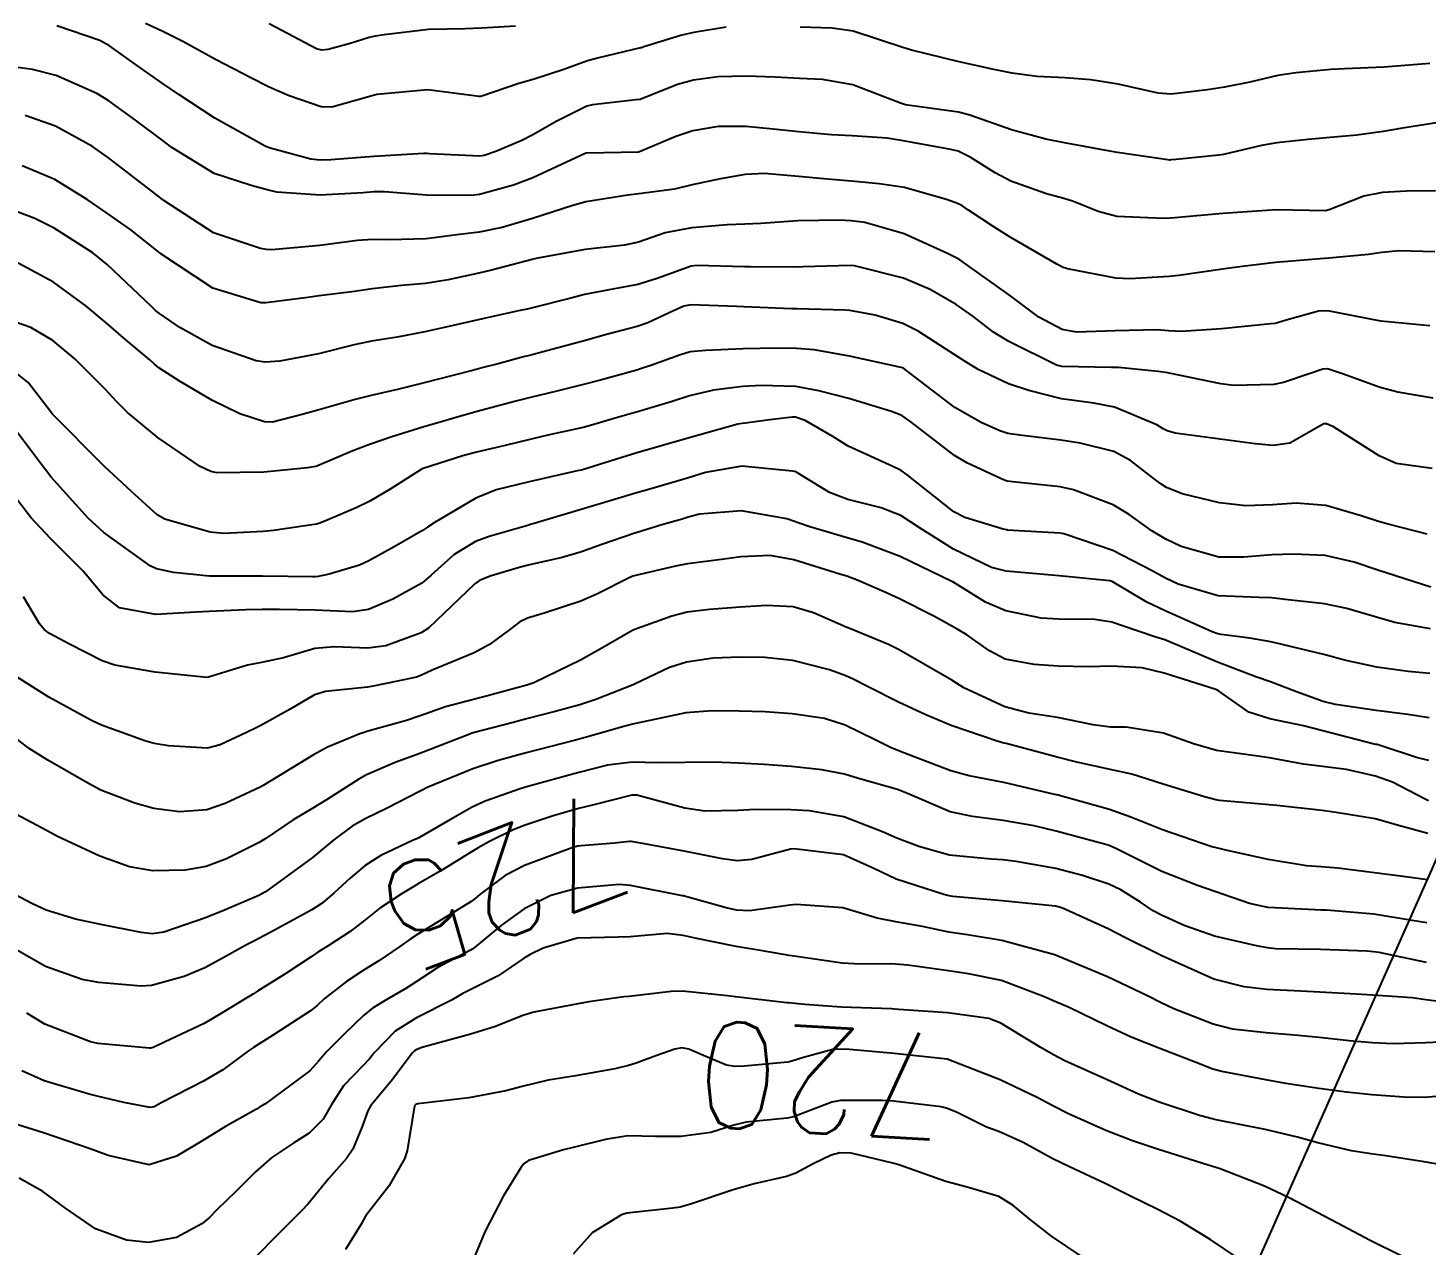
# Model space of a CAD drawing. Header units: metres. Extents: x 298520 to 308411, y 7433745 to 7450750.
# Drawn here: x 299814.4 to 299867, y 7449660.5 to 7449706.3 of the extents above; entities that cross this region are included whole.
import ezdxf
from ezdxf.enums import TextEntityAlignment as Align

# ---------------------------------------------------------------- set-up
doc = ezdxf.new("R2010")
doc.units = ezdxf.units.M
doc.header["$LTSCALE"] = 10
doc.linetypes.add('CONTINUO', pattern=[0])
for name, color, linetype in [('Cotas', 45, 'Continuous'), ('Curvas de Nivel 1m', 11, 'Continuous'), ('Curvas de Nivel 5m', 15, 'Continuous'), ('TEXTO', 45, 'Continuous')]:
    doc.layers.add(name, color=color, linetype=linetype)
doc.styles.add('Style-STANDARD', font='STANDARD.shx')

msp = doc.modelspace()

# ---------------------------------------------------------------- linework, layer by layer
at = {"layer": 'Curvas de Nivel 1m', "flags": 128}
for points, elevation in [([(299867.415, 7449702.755), (299866.134, 7449702.547), (299865.41, 7449702.423), (299864.414, 7449702.284), (299863.406, 7449702.195), (299862.585, 7449702.128), (299861.403, 7449702.002), (299860.831, 7449701.899), (299859.396, 7449701.552), (299859.22, 7449701.527), (299857.609, 7449701.368), (299857.412, 7449701.351), (299857.393, 7449701.349), (299857.372, 7449701.35), (299857.206, 7449701.372), (299855.397, 7449701.635), (299855.11, 7449701.682), (299853.402, 7449701.996), (299852.7, 7449702.131), (299851.409, 7449702.483), (299849.838, 7449703.042), (299849.418, 7449703.154), (299847.501, 7449703.41), (299847.422, 7449703.425), (299847.231, 7449703.492), (299845.43, 7449704.181), (299844.287, 7449704.383), (299843.432, 7449704.422), (299842.515, 7449704.466), (299841.432, 7449704.512), (299840.345, 7449704.489), (299839.431, 7449704.363), (299838.833, 7449704.192), (299837.423, 7449703.634), (299837.407, 7449703.627), (299837.259, 7449703.612), (299835.624, 7449703.424), (299835.419, 7449703.373), (299834.256, 7449702.801), (299833.403, 7449702.309), (299832.973, 7449702.09), (299831.986, 7449701.674), (299831.55, 7449701.52), (299831.391, 7449701.5), (299829.504, 7449701.587), (299829.392, 7449701.59), (299829.282, 7449701.592), (299827.39, 7449701.477), (299825.777, 7449701.359), (299825.389, 7449701.342), (299825.019, 7449701.385), (299823.543, 7449701.778), (299823.394, 7449701.828), (299823.299, 7449701.876), (299821.41, 7449702.929), (299820.056, 7449703.814), (299819.427, 7449704.242), (299818.493, 7449704.894), (299817.441, 7449705.657), (299817.074, 7449705.854), (299815.451, 7449706.41)], 741), ([(299840.669, 7449706.354), (299839.452, 7449706.16), (299838.993, 7449706.051), (299837.565, 7449705.609), (299837.471, 7449705.581), (299837.443, 7449705.572), (299835.865, 7449705.199), (299835.437, 7449705.081), (299834.545, 7449704.754), (299833.43, 7449704.396), (299832.859, 7449704.235), (299831.424, 7449703.741), (299831.364, 7449703.74), (299829.426, 7449704), (299827.509, 7449703.814), (299827.424, 7449703.793), (299827.371, 7449703.783), (299827.198, 7449703.732), (299825.819, 7449703.344), (299825.417, 7449703.352), (299824.203, 7449703.768), (299823.65, 7449704.002), (299823.426, 7449704.11), (299822.786, 7449704.43), (299821.436, 7449705.136), (299820.202, 7449705.812), (299819.448, 7449706.186), (299818.793, 7449706.489)], 742), ([(299832.726, 7449706.395), (299831.452, 7449706.316), (299830.84, 7449706.298), (299829.451, 7449706.263), (299827.786, 7449706.063), (299827.447, 7449706.016), (299827.217, 7449705.962), (299826.505, 7449705.739), (299825.679, 7449705.51), (299825.44, 7449705.483), (299825.23, 7449705.542), (299824.812, 7449705.759), (299823.453, 7449706.476)], 743), ([(299867.171, 7449704.985), (299865.439, 7449704.845), (299863.946, 7449704.787), (299863.437, 7449704.757), (299862.113, 7449704.636), (299861.435, 7449704.53), (299860.38, 7449704.283), (299859.43, 7449704.091), (299858.786, 7449704), (299857.428, 7449703.836), (299856.931, 7449703.872), (299855.431, 7449704.203), (299854.392, 7449704.365), (299853.433, 7449704.44), (299852.364, 7449704.5), (299851.435, 7449704.622), (299850.751, 7449704.766), (299849.439, 7449705.054), (299847.643, 7449705.488), (299847.444, 7449705.548), (299847.36, 7449705.575), (299845.453, 7449706.204), (299844.66, 7449706.316), (299843.455, 7449706.355)], 742), ([(299867.359, 7449697.894), (299866.014, 7449697.925), (299865.359, 7449697.867), (299864.857, 7449697.786), (299863.356, 7449697.649), (299863.03, 7449697.63), (299861.355, 7449697.488), (299860.096, 7449697.339), (299859.45, 7449697.25), (299859.351, 7449697.237), (299857.714, 7449697), (299857.347, 7449696.964), (299855.864, 7449696.873), (299855.345, 7449696.902), (299853.523, 7449697.246), (299853.351, 7449697.297), (299853.114, 7449697.422), (299851.363, 7449698.438), (299850.744, 7449698.827), (299849.788, 7449699.464), (299849.537, 7449699.63), (299849.375, 7449699.714), (299849.002, 7449699.848), (299847.381, 7449700.311), (299846.429, 7449700.453), (299845.383, 7449700.55), (299844.485, 7449700.625), (299843.385, 7449700.732), (299842.102, 7449700.836), (299841.385, 7449700.799), (299840.452, 7449700.642), (299839.381, 7449700.412), (299838.719, 7449700.257), (299837.378, 7449700.07), (299836.965, 7449700.026), (299835.374, 7449699.771), (299834.887, 7449699.637), (299833.368, 7449699.14), (299832.232, 7449698.804), (299831.362, 7449698.633), (299830.524, 7449698.525), (299829.36, 7449698.381), (299827.981, 7449698.343), (299827.359, 7449698.357), (299826.779, 7449698.316), (299825.357, 7449698.131), (299823.548, 7449697.97), (299823.355, 7449697.977), (299823.123, 7449698.015), (299821.361, 7449698.612), (299819.49, 7449699.819), (299819.374, 7449699.909), (299819.03, 7449700.173), (299817.397, 7449701.433), (299816.799, 7449701.856), (299815.41, 7449702.628), (299814.27, 7449703.025)], 739), ([(299867.17, 7449695.101), (299865.323, 7449695.28), (299863.328, 7449695.664), (299862.978, 7449695.653), (299861.754, 7449695.316), (299861.426, 7449695.214), (299861.322, 7449695.19), (299861.171, 7449695.172), (299859.319, 7449694.995), (299857.794, 7449694.889), (299857.318, 7449694.918), (299856.89, 7449694.948), (299855.318, 7449694.91), (299853.864, 7449694.868), (299853.318, 7449694.961), (299852.441, 7449695.429), (299851.335, 7449696.257), (299849.641, 7449697.466), (299849.469, 7449697.583), (299849.355, 7449697.648), (299848.998, 7449697.832), (299847.364, 7449698.571), (299845.881, 7449698.991), (299845.368, 7449699.06), (299844.933, 7449699.081), (299843.368, 7449699.057), (299841.964, 7449698.957), (299841.367, 7449698.935), (299840.708, 7449698.912), (299839.365, 7449698.795), (299838.361, 7449698.602), (299837.359, 7449698.26), (299836.836, 7449698.137), (299835.356, 7449697.98), (299833.568, 7449697.657), (299833.397, 7449697.614), (299833.352, 7449697.607), (299831.822, 7449697.199), (299831.344, 7449697.084), (299830.198, 7449696.834), (299829.338, 7449696.698), (299828.433, 7449696.617), (299827.334, 7449696.494), (299826.67, 7449696.399), (299825.33, 7449696.227), (299824.912, 7449696.173), (299823.326, 7449695.966), (299823.142, 7449695.966), (299821.334, 7449696.517), (299819.378, 7449697.82), (299819.353, 7449697.843), (299818.248, 7449698.723), (299817.368, 7449699.337), (299816.601, 7449699.858), (299815.384, 7449700.613), (299814.148, 7449701.126)], 738), ([(299867.29, 7449692.382), (299865.96, 7449692.603), (299865.295, 7449692.773), (299863.881, 7449693.294), (299863.305, 7449693.477), (299863.137, 7449693.47), (299862.657, 7449693.306), (299861.648, 7449692.966), (299861.296, 7449692.889), (299859.785, 7449692.854), (299859.296, 7449692.911), (299857.353, 7449693.319), (299857.302, 7449693.327), (299856.933, 7449693.376), (299855.441, 7449693.535), (299855.304, 7449693.536), (299855.17, 7449693.535), (299853.304, 7449693.571), (299853.108, 7449693.619), (299851.314, 7449694.513), (299850.733, 7449694.864), (299849.951, 7449695.461), (299849.329, 7449695.904), (299848.343, 7449696.475), (299847.344, 7449696.899), (299845.497, 7449697.362), (299845.351, 7449697.374), (299843.566, 7449697.32), (299843.35, 7449697.315), (299841.581, 7449697.326), (299841.349, 7449697.329), (299839.558, 7449697.379), (299839.349, 7449697.344), (299838.065, 7449696.88), (299837.339, 7449696.658), (299836.455, 7449696.5), (299835.333, 7449696.28), (299834.819, 7449696.15), (299833.325, 7449695.771), (299833.237, 7449695.748), (299832.842, 7449695.665), (299831.604, 7449695.393), (299831.319, 7449695.33), (299829.988, 7449695.021), (299829.315, 7449694.87), (299828.27, 7449694.673), (299827.311, 7449694.521), (299826.658, 7449694.388), (299825.306, 7449694.047), (299823.861, 7449693.772), (299823.302, 7449693.731), (299822.963, 7449693.783), (299821.309, 7449694.36), (299820.086, 7449695.042), (299819.32, 7449695.57), (299819.177, 7449695.678), (299819.019, 7449695.825), (299817.346, 7449697.417), (299816.817, 7449697.855), (299815.362, 7449698.787), (299814.626, 7449699.142), (299813.37, 7449699.622)], 737), ([(299867.258, 7449689.722), (299865.901, 7449689.912), (299865.262, 7449690.21), (299863.538, 7449691.297), (299863.275, 7449691.413), (299863.17, 7449691.405), (299862.969, 7449691.303), (299861.898, 7449690.683), (299861.266, 7449690.589), (299860.593, 7449690.657), (299859.268, 7449690.835), (299857.573, 7449691.064), (299857.271, 7449691.143), (299857.125, 7449691.226), (299856.878, 7449691.376), (299855.283, 7449692.042), (299854.51, 7449692.183), (299853.287, 7449692.353), (299852.063, 7449692.66), (299851.295, 7449692.914), (299850.158, 7449693.457), (299849.622, 7449693.781), (299849.308, 7449693.986), (299847.899, 7449694.902), (299847.32, 7449695.192), (299846.276, 7449695.5), (299845.325, 7449695.679), (299845.142, 7449695.696), (299843.326, 7449695.744), (299843.121, 7449695.747), (299841.327, 7449695.814), (299841.06, 7449695.831), (299839.328, 7449695.898), (299839.072, 7449695.847), (299838.514, 7449695.598), (299837.709, 7449695.216), (299837.318, 7449695.075), (299836.162, 7449694.774), (299835.312, 7449694.543), (299833.775, 7449694.12), (299833.306, 7449694), (299833.036, 7449693.933), (299832.075, 7449693.672), (299831.466, 7449693.514), (299831.301, 7449693.473), (299831.006, 7449693.39), (299829.295, 7449692.957), (299828.281, 7449692.704), (299827.29, 7449692.479), (299826.697, 7449692.328), (299825.285, 7449691.921), (299824.702, 7449691.759), (299823.577, 7449691.477), (299823.278, 7449691.482), (299822.344, 7449691.789), (299821.288, 7449692.299), (299820.099, 7449693.008), (299819.3, 7449693.516), (299819.134, 7449693.655), (299818.954, 7449693.825), (299818.051, 7449694.58), (299817.317, 7449695.209), (299816.549, 7449695.858), (299815.336, 7449696.746), (299813.534, 7449697.714)], 736), ([(299867.203, 7449685.25), (299865.212, 7449685.894), (299864.312, 7449686.193), (299863.22, 7449686.444), (299862.036, 7449686.496), (299861.22, 7449686.479), (299860.162, 7449686.392), (299859.219, 7449686.389), (299857.804, 7449686.784), (299857.228, 7449687.06), (299856.696, 7449687.378), (299855.844, 7449687.996), (299855.242, 7449688.355), (299853.744, 7449688.919), (299853.249, 7449689.032), (299851.464, 7449689.224), (299851.251, 7449689.246), (299851.103, 7449689.294), (299850.78, 7449689.447), (299849.732, 7449689.937), (299849.26, 7449690.211), (299847.616, 7449691.487), (299847.276, 7449691.718), (299846.897, 7449691.875), (299845.286, 7449692.365), (299844.159, 7449692.658), (299843.292, 7449692.811), (299841.986, 7449692.859), (299841.292, 7449692.814), (299840.189, 7449692.677), (299839.286, 7449692.459), (299838.626, 7449692.253), (299837.285, 7449691.85), (299837.1, 7449691.797), (299836.485, 7449691.618), (299835.557, 7449691.349), (299835.278, 7449691.276), (299833.946, 7449690.977), (299833.27, 7449690.825), (299832.337, 7449690.599), (299831.263, 7449690.348), (299830.743, 7449690.205), (299829.253, 7449689.724), (299829.221, 7449689.71), (299828.013, 7449688.954), (299827.241, 7449688.501), (299826.728, 7449688.245), (299825.544, 7449687.747), (299825.322, 7449687.659), (299825.231, 7449687.636), (299823.613, 7449687.388), (299823.227, 7449687.353), (299821.743, 7449687.277), (299821.226, 7449687.33), (299819.522, 7449687.817), (299819.234, 7449687.978), (299818.27, 7449688.861), (299817.252, 7449689.799), (299817.198, 7449689.851), (299815.282, 7449691.787), (299815.215, 7449691.871), (299814.374, 7449692.964), (299813.302, 7449693.815)], 734), ([(299867.187, 7449683.689), (299865.844, 7449683.925), (299865.191, 7449684.11), (299864.035, 7449684.451), (299863.196, 7449684.631), (299861.722, 7449684.79), (299861.198, 7449684.857), (299860.743, 7449684.871), (299859.199, 7449684.928), (299857.681, 7449685.365), (299857.206, 7449685.596), (299856.712, 7449685.876), (299855.221, 7449686.635), (299853.387, 7449687.262), (299853.231, 7449687.29), (299851.265, 7449687.407), (299851.232, 7449687.412), (299851.102, 7449687.442), (299849.654, 7449687.881), (299849.239, 7449688.098), (299847.477, 7449689.488), (299847.254, 7449689.647), (299846.945, 7449689.804), (299845.264, 7449690.571), (299844.683, 7449690.934), (299843.639, 7449691.535), (299843.275, 7449691.657), (299843.15, 7449691.666), (299842.212, 7449691.551), (299841.392, 7449691.439), (299841.272, 7449691.426), (299841.107, 7449691.398), (299839.266, 7449690.878), (299838.271, 7449690.597), (299837.263, 7449690.305), (299836.732, 7449690.145), (299835.254, 7449689.68), (299835.214, 7449689.67), (299835.047, 7449689.633), (299833.249, 7449689.23), (299831.999, 7449688.919), (299831.242, 7449688.608), (299829.703, 7449687.703), (299829.422, 7449687.515), (299829.228, 7449687.386), (299828.159, 7449686.78), (299827.211, 7449686.247), (299826.853, 7449686.088), (299825.71, 7449685.745), (299825.299, 7449685.652), (299825.202, 7449685.649), (299825.102, 7449685.651), (299823.202, 7449685.67), (299821.332, 7449685.668), (299821.202, 7449685.672), (299819.852, 7449685.814), (299819.205, 7449685.941), (299818.975, 7449686.055), (299817.225, 7449687.322), (299816.635, 7449687.856), (299815.248, 7449689.401), (299815.039, 7449689.661), (299814.881, 7449689.876), (299813.614, 7449691.559)], 733), ([(299867.164, 7449682.002), (299866.353, 7449682.074), (299865.167, 7449682.237), (299863.951, 7449682.512), (299863.174, 7449682.722), (299861.34, 7449683.159), (299861.181, 7449683.192), (299860.389, 7449683.332), (299859.311, 7449683.475), (299859.184, 7449683.496), (299858.969, 7449683.568), (299857.193, 7449684.361), (299856.503, 7449684.687), (299855.329, 7449685.398), (299855.204, 7449685.47), (299855.108, 7449685.498), (299853.207, 7449685.688), (299852.922, 7449685.708), (299851.209, 7449685.855), (299850.659, 7449686.001), (299849.221, 7449686.688), (299847.976, 7449687.483), (299847.238, 7449687.956), (299846.499, 7449688.239), (299845.243, 7449688.563), (299844.554, 7449688.828), (299843.383, 7449689.538), (299843.306, 7449689.592), (299843.254, 7449689.615), (299843.163, 7449689.632), (299841.255, 7449689.81), (299839.884, 7449689.581), (299839.251, 7449689.38), (299837.874, 7449688.977), (299837.245, 7449688.799), (299836.335, 7449688.526), (299835.239, 7449688.198), (299833.432, 7449687.657), (299833.28, 7449687.612), (299833.232, 7449687.597), (299831.741, 7449687.159), (299831.222, 7449686.974), (299830.416, 7449686.491), (299829.557, 7449685.705), (299829.2, 7449685.403), (299828.115, 7449684.799), (299827.19, 7449684.416), (299826.595, 7449684.33), (299825.189, 7449684.386), (299823.837, 7449684.418), (299823.189, 7449684.418), (299822.573, 7449684.402), (299821.188, 7449684.34), (299820.684, 7449684.309), (299819.187, 7449684.221), (299817.821, 7449684.472), (299817.194, 7449684.969), (299816.448, 7449685.858), (299815.221, 7449687.093), (299814.472, 7449687.881), (299813.932, 7449688.582)], 732), ([(299867.144, 7449680.339), (299866.342, 7449680.459), (299865.146, 7449680.61), (299863.613, 7449680.83), (299863.149, 7449680.948), (299862.14, 7449681.31), (299861.158, 7449681.684), (299860.617, 7449681.872), (299859.169, 7449682.429), (299857.337, 7449683.212), (299857.181, 7449683.267), (299856.845, 7449683.375), (299855.592, 7449683.799), (299855.188, 7449683.939), (299854.554, 7449684.042), (299853.189, 7449684.048), (299852.525, 7449684.091), (299851.192, 7449684.361), (299850.434, 7449684.69), (299849.203, 7449685.452), (299849.169, 7449685.47), (299847.217, 7449686.415), (299845.782, 7449686.947), (299845.227, 7449687.116), (299843.817, 7449687.531), (299843.373, 7449687.677), (299843.235, 7449687.726), (299842.95, 7449687.828), (299841.239, 7449688.128), (299839.662, 7449688.009), (299839.236, 7449687.89), (299839.005, 7449687.823), (299838.241, 7449687.6), (299837.472, 7449687.365), (299837.228, 7449687.292), (299835.976, 7449686.868), (299835.217, 7449686.591), (299834.485, 7449686.37), (299833.209, 7449686.083), (299832.872, 7449685.999), (299831.778, 7449685.674), (299831.371, 7449685.508), (299831.2, 7449685.379), (299829.453, 7449683.706), (299829.181, 7449683.537), (299827.85, 7449683.049), (299827.175, 7449682.954), (299825.908, 7449683.011), (299825.175, 7449682.941), (299823.999, 7449682.595), (299823.169, 7449682.42), (299822.639, 7449682.315), (299821.164, 7449681.864), (299821.108, 7449681.856), (299819.165, 7449682.057), (299817.642, 7449682.317), (299817.169, 7449682.478), (299815.932, 7449683.106), (299815.179, 7449683.514), (299814.974, 7449683.667), (299814.805, 7449683.876), (299814.206, 7449684.898)], 731), ([(299867.112, 7449677.205), (299867.008, 7449677.252), (299865.755, 7449677.906), (299865.121, 7449678.138), (299864.028, 7449678.387), (299863.125, 7449678.505), (299862.403, 7449678.589), (299861.128, 7449678.823), (299860.688, 7449678.886), (299859.13, 7449679.108), (299858.261, 7449679.359), (299857.137, 7449679.759), (299855.734, 7449679.986), (299855.139, 7449679.985), (299854.486, 7449680.064), (299853.147, 7449680.344), (299852.069, 7449680.511), (299851.153, 7449680.753), (299849.612, 7449681.463), (299849.333, 7449681.636), (299849.166, 7449681.755), (299848.516, 7449682.13), (299847.177, 7449682.895), (299846.778, 7449683.095), (299845.77, 7449683.511), (299845.351, 7449683.684), (299845.185, 7449683.752), (299843.956, 7449684.294), (299843.193, 7449684.521), (299842.181, 7449684.562), (299841.192, 7449684.508), (299840.032, 7449684.418), (299839.19, 7449684.31), (299838.616, 7449684.169), (299837.183, 7449683.651), (299837.157, 7449683.637), (299837.106, 7449683.611), (299835.889, 7449682.909), (299835.172, 7449682.509), (299833.427, 7449681.656), (299833.232, 7449681.589), (299833.162, 7449681.57), (299831.673, 7449681.157), (299831.153, 7449681.028), (299830.099, 7449680.745), (299829.143, 7449680.408), (299828.622, 7449680.234), (299827.134, 7449679.823), (299827.065, 7449679.799), (299826.87, 7449679.733), (299825.649, 7449679.224), (299825.125, 7449678.935), (299823.222, 7449677.778), (299823.15, 7449677.742), (299823.112, 7449677.719), (299821.793, 7449677.103), (299821.104, 7449676.87), (299820.078, 7449676.79), (299819.104, 7449676.919), (299818.391, 7449677.116), (299817.111, 7449677.609), (299816.646, 7449677.855), (299815.122, 7449678.741), (299814.418, 7449679.172), (299813.486, 7449679.895)], 729), ([(299867.094, 7449675.981), (299866.124, 7449676.238), (299865.102, 7449676.526), (299863.632, 7449676.767), (299863.106, 7449676.846), (299861.405, 7449677.029), (299861.109, 7449677.055), (299859.239, 7449677.22), (299859.111, 7449677.243), (299858.675, 7449677.354), (299857.118, 7449677.838), (299855.939, 7449678.206), (299855.123, 7449678.39), (299853.876, 7449678.662), (299853.127, 7449678.857), (299851.21, 7449679.361), (299851.132, 7449679.38), (299851.083, 7449679.391), (299850.904, 7449679.443), (299849.141, 7449680.041), (299848.183, 7449680.444), (299847.154, 7449680.926), (299846.009, 7449681.507), (299845.446, 7449681.796), (299845.167, 7449681.92), (299844.552, 7449682.143), (299843.172, 7449682.495), (299842.122, 7449682.602), (299841.173, 7449682.617), (299840.175, 7449682.577), (299839.171, 7449682.433), (299838.536, 7449682.229), (299837.242, 7449681.609), (299837.186, 7449681.586), (299837.162, 7449681.576), (299835.759, 7449681.019), (299835.151, 7449680.825), (299834.218, 7449680.573), (299833.142, 7449680.293), (299832.643, 7449680.162), (299831.134, 7449679.768), (299831.066, 7449679.749), (299830.911, 7449679.683), (299829.126, 7449678.99), (299828.195, 7449678.646), (299827.117, 7449678.181), (299826.825, 7449678.024), (299826.38, 7449677.737), (299825.613, 7449677.238), (299825.101, 7449676.928), (299824.361, 7449676.494), (299823.298, 7449675.777), (299823.082, 7449675.642), (299821.849, 7449675.025), (299821.077, 7449674.731), (299820.294, 7449674.592), (299819.074, 7449674.567), (299818.192, 7449674.723), (299817.082, 7449675.119), (299815.487, 7449675.866), (299815.095, 7449676.071), (299813.911, 7449676.698)], 728), ([(299867.073, 7449674.227), (299866.16, 7449674.35), (299865.075, 7449674.498), (299863.704, 7449674.667), (299863.077, 7449674.718), (299862.523, 7449674.754), (299861.08, 7449674.994), (299859.487, 7449675.346), (299859.084, 7449675.442), (299858.959, 7449675.477), (299857.094, 7449676.119), (299855.899, 7449676.59), (299855.105, 7449676.882), (299853.165, 7449677.419), (299853.113, 7449677.435), (299853.097, 7449677.436), (299851.117, 7449677.892), (299849.813, 7449678.153), (299849.122, 7449678.341), (299847.748, 7449678.863), (299847.129, 7449679.1), (299846.852, 7449679.216), (299846.274, 7449679.503), (299845.141, 7449680.06), (299844.368, 7449680.304), (299843.147, 7449680.484), (299842.137, 7449680.561), (299841.148, 7449680.588), (299840.131, 7449680.593), (299839.147, 7449680.522), (299838.378, 7449680.364), (299837.14, 7449680.092), (299836.759, 7449679.993), (299835.493, 7449679.626), (299835.211, 7449679.55), (299835.132, 7449679.53), (299834.992, 7449679.492), (299833.126, 7449679.01), (299832.072, 7449678.722), (299831.12, 7449678.406), (299829.409, 7449677.706), (299829.21, 7449677.61), (299829.111, 7449677.554), (299827.899, 7449676.924), (299827.095, 7449676.542), (299826.578, 7449676.248), (299825.893, 7449675.742), (299825.454, 7449675.372), (299825.076, 7449675.057), (299823.313, 7449673.776), (299823.061, 7449673.638), (299821.768, 7449673.081), (299821.053, 7449672.792), (299819.486, 7449672.262), (299819.047, 7449672.201), (299818.634, 7449672.248), (299817.05, 7449672.558), (299816.165, 7449672.746), (299815.055, 7449673.084), (299814.517, 7449673.338), (299813.468, 7449673.894)], 727), ([(299867.057, 7449672.61), (299866.5, 7449672.701), (299865.06, 7449672.942), (299863.276, 7449673.083), (299863.061, 7449673.091), (299862.852, 7449673.094), (299861.062, 7449673.191), (299860.372, 7449673.337), (299859.067, 7449673.792), (299858.41, 7449674.016), (299857.075, 7449674.545), (299856.515, 7449674.816), (299855.366, 7449675.396), (299855.085, 7449675.518), (299854.914, 7449675.573), (299853.093, 7449676.069), (299852.264, 7449676.26), (299851.098, 7449676.463), (299849.947, 7449676.61), (299849.103, 7449676.795), (299847.494, 7449677.486), (299847.114, 7449677.631), (299845.653, 7449678.046), (299845.12, 7449678.208), (299844.27, 7449678.38), (299843.122, 7449678.496), (299842.099, 7449678.574), (299841.124, 7449678.631), (299840.212, 7449678.661), (299839.123, 7449678.646), (299838.079, 7449678.644), (299837.123, 7449678.662), (299836.192, 7449678.549), (299835.119, 7449678.276), (299833.201, 7449677.746), (299833.114, 7449677.724), (299833.065, 7449677.709), (299832.91, 7449677.662), (299831.593, 7449677.188), (299831.102, 7449676.968), (299830.279, 7449676.509), (299829.085, 7449675.818), (299829.016, 7449675.779), (299828.856, 7449675.712), (299827.659, 7449675.142), (299827.073, 7449674.77), (299826.508, 7449674.296), (299825.901, 7449673.742), (299825.449, 7449673.356), (299825.056, 7449673.102), (299823.546, 7449672.27), (299823.045, 7449672.001), (299822.898, 7449671.928), (299822.605, 7449671.784), (299821.605, 7449671.223), (299821.03, 7449670.916), (299820.25, 7449670.586), (299819.019, 7449670.25), (299818.627, 7449670.226), (299817.021, 7449670.364), (299816.407, 7449670.471), (299815.029, 7449670.968), (299813.411, 7449671.894)], 726), ([(299868.768, 7449669.482), (299867.02, 7449669.714), (299866.498, 7449669.781), (299865.022, 7449669.882), (299864.387, 7449669.922), (299863.023, 7449670.002), (299862.301, 7449670.034), (299861.025, 7449670.104), (299860.169, 7449670.196), (299859.03, 7449670.485), (299857.078, 7449671.37), (299857.043, 7449671.384), (299855.705, 7449672.046), (299855.053, 7449672.385), (299853.305, 7449673.173), (299853.061, 7449673.239), (299851.063, 7449673.44), (299849.201, 7449673.605), (299849.064, 7449673.627), (299848.856, 7449673.681), (299847.071, 7449674.257), (299846.222, 7449674.651), (299845.079, 7449675.17), (299843.221, 7449675.399), (299843.081, 7449675.38), (299841.634, 7449674.998), (299841.077, 7449674.943), (299840.53, 7449675.021), (299839.08, 7449675.306), (299837.454, 7449675.606), (299837.084, 7449675.668), (299837.025, 7449675.669), (299836.455, 7449675.616), (299835.195, 7449675.516), (299835.082, 7449675.497), (299834.891, 7449675.443), (299833.074, 7449674.771), (299832.347, 7449674.39), (299831.392, 7449673.677), (299831.212, 7449673.528), (299831.06, 7449673.418), (299830.312, 7449672.948), (299829.048, 7449672.182), (299828.762, 7449671.996), (299828.375, 7449671.717), (299827.58, 7449671.179), (299827.03, 7449670.84), (299826.361, 7449670.399), (299825.528, 7449669.745), (299825.259, 7449669.499), (299825.008, 7449669.292), (299823.622, 7449668.394), (299822.995, 7449668.006), (299822.859, 7449667.916), (299822.673, 7449667.783), (299821.708, 7449667.071), (299820.981, 7449666.644), (299819.382, 7449665.824), (299819.118, 7449665.68), (299818.97, 7449665.65), (299817.974, 7449665.84), (299816.975, 7449666.076), (299816.677, 7449666.152), (299814.981, 7449666.655), (299814.135, 7449667.033)], 724), ([(299868.102, 7449668.139), (299867.001, 7449668.084), (299865.786, 7449668.054), (299865.001, 7449668.09), (299864.128, 7449668.163), (299863.003, 7449668.287), (299862.066, 7449668.376), (299861.004, 7449668.466), (299859.739, 7449668.609), (299859.007, 7449668.789), (299857.529, 7449669.365), (299857.017, 7449669.609), (299856.552, 7449669.844), (299855.031, 7449670.579), (299853.073, 7449671.389), (299853.043, 7449671.402), (299852.987, 7449671.421), (299851.048, 7449671.948), (299849.748, 7449672.158), (299849.051, 7449672.261), (299848.058, 7449672.475), (299847.054, 7449672.641), (299846.345, 7449672.79), (299845.059, 7449673.169), (299843.295, 7449673.303), (299843.06, 7449673.281), (299841.548, 7449673.065), (299841.058, 7449673.085), (299840.666, 7449673.173), (299839.186, 7449673.588), (299839.09, 7449673.616), (299839.063, 7449673.624), (299839.024, 7449673.63), (299837.067, 7449674.021), (299836.632, 7449674.049), (299835.066, 7449673.918), (299834.057, 7449673.645), (299833.058, 7449673.138), (299832.202, 7449672.518), (299831.18, 7449671.679), (299831.101, 7449671.621), (299831.041, 7449671.585), (299829.806, 7449670.924), (299829.024, 7449670.417), (299828.6, 7449670.133), (299827.887, 7449669.721), (299827.345, 7449669.391), (299827.007, 7449669.119), (299826.298, 7449668.439), (299825.615, 7449667.744), (299825.328, 7449667.408), (299824.986, 7449667.039), (299823.285, 7449665.775), (299823.09, 7449665.659), (299822.97, 7449665.591), (299821.809, 7449664.942), (299820.952, 7449664.409), (299820.574, 7449664.18), (299819.957, 7449663.815), (299818.94, 7449663.497), (299817.385, 7449663.846), (299816.945, 7449664.011), (299816.708, 7449664.091), (299814.955, 7449664.702), (299813.782, 7449665.066)], 723), ([(299868.091, 7449666.124), (299866.975, 7449666.032), (299866.195, 7449666.041), (299864.976, 7449666.128), (299864.031, 7449666.235), (299862.979, 7449666.372), (299861.743, 7449666.557), (299860.983, 7449666.695), (299859.326, 7449667.009), (299858.989, 7449667.101), (299858.323, 7449667.357), (299856.998, 7449667.873), (299855.916, 7449668.3), (299855.006, 7449668.728), (299853.586, 7449669.414), (299853.017, 7449669.659), (299852.611, 7449669.832), (299851.028, 7449670.435), (299849.796, 7449670.694), (299849.033, 7449670.795), (299847.504, 7449671.017), (299847.036, 7449671.054), (299845.486, 7449671.064), (299845.037, 7449671.095), (299843.222, 7449671.357), (299843.041, 7449671.384), (299842.036, 7449671.55), (299841.045, 7449671.718), (299839.499, 7449672.035), (299839.048, 7449672.136), (299838.436, 7449672.209), (299837.048, 7449672.076), (299836.593, 7449672.069), (299835.047, 7449672.028), (299833.768, 7449671.649), (299833.281, 7449671.416), (299833.037, 7449671.266), (299832.082, 7449670.614), (299831.019, 7449670.084), (299830.753, 7449669.948), (299830.316, 7449669.69), (299829.006, 7449669.025), (299828.196, 7449668.523), (299827.419, 7449667.726), (299827.229, 7449667.49), (299826.988, 7449667.235), (299826.251, 7449666.466), (299825.793, 7449665.742), (299825.493, 7449665.217), (299824.957, 7449664.688), (299824.385, 7449664.325), (299823.558, 7449663.771), (299822.937, 7449663.231), (299822.212, 7449662.505), (299821.487, 7449661.794), (299821.203, 7449661.512), (299820.915, 7449661.269), (299819.966, 7449660.755), (299818.904, 7449660.571), (299818.085, 7449660.659), (299816.911, 7449661.081), (299815.777, 7449661.861), (299814.929, 7449662.488), (299814.04, 7449662.99)], 722), ([(299868.91, 7449663.263), (299866.946, 7449663.6), (299865.504, 7449663.827), (299864.949, 7449663.901), (299864.217, 7449664.02), (299862.953, 7449664.325), (299862.18, 7449664.536), (299860.958, 7449664.828), (299859.117, 7449665.193), (299858.962, 7449665.228), (299858.494, 7449665.355), (299856.97, 7449665.848), (299856.198, 7449666.158), (299854.983, 7449666.713), (299853.424, 7449667.416), (299852.995, 7449667.633), (299852.493, 7449667.93), (299851.007, 7449668.833), (299850.56, 7449668.999), (299849.01, 7449669.214), (299847.153, 7449669.347), (299847.012, 7449669.356), (299846.885, 7449669.366), (299845.012, 7449669.436), (299843.625, 7449669.534), (299843.014, 7449669.598), (299842.954, 7449669.6), (299841.017, 7449669.823), (299840.717, 7449669.865), (299839.02, 7449670.041), (299838.591, 7449670.023), (299837.016, 7449669.837), (299836.812, 7449669.816), (299835.494, 7449669.633), (299835.012, 7449669.548), (299833.419, 7449669.246), (299833.008, 7449669.12), (299831.975, 7449668.698), (299831, 7449668.402), (299829.205, 7449667.917), (299828.994, 7449667.829), (299828.921, 7449667.784), (299828.854, 7449667.711), (299828.052, 7449666.65), (299827.284, 7449665.727), (299827.166, 7449665.532), (299826.961, 7449664.942), (299826.599, 7449664.082), (299826.362, 7449663.736), (299825.696, 7449662.982), (299824.926, 7449662.026), (299824.675, 7449661.754), (299823.792, 7449660.884), (299822.896, 7449659.976)], 721), ([(299860.893, 7449659.33), (299858.913, 7449660.664), (299857.784, 7449661.361), (299856.927, 7449661.812), (299855.871, 7449662.325), (299854.937, 7449662.79), (299853.599, 7449663.413), (299852.946, 7449663.728), (299851.847, 7449664.332), (299850.956, 7449664.737), (299850.439, 7449664.929), (299849.359, 7449665.464), (299848.965, 7449665.633), (299848.763, 7449665.675), (299846.969, 7449665.886), (299846.547, 7449665.918), (299844.969, 7449665.914), (299844.641, 7449665.85), (299843.789, 7449665.532), (299843.195, 7449665.304), (299842.96, 7449665.245), (299841.415, 7449665.098), (299840.957, 7449664.989), (299840.088, 7449664.707), (299838.957, 7449664.554), (299837.997, 7449664.56), (299836.958, 7449664.586), (299836.126, 7449664.452), (299834.951, 7449664.152), (299834.537, 7449664.056), (299833.226, 7449663.657), (299833.053, 7449663.548), (299832.94, 7449663.407), (299832.273, 7449662.323), (299831.944, 7449661.67), (299831.591, 7449660.995), (299831.034, 7449659.679)], 719), ([(299854.69, 7449659.608), (299852.914, 7449660.804), (299852.11, 7449661.432), (299851.458, 7449661.972), (299850.931, 7449662.305), (299849.744, 7449662.652), (299848.937, 7449662.863), (299847.165, 7449663.488), (299846.944, 7449663.56), (299845.367, 7449663.934), (299844.947, 7449663.938), (299844.619, 7449663.85), (299843.941, 7449663.53), (299843.293, 7449663.183), (299842.938, 7449663.051), (299841.717, 7449662.771), (299840.933, 7449662.544), (299839.364, 7449662.02), (299838.926, 7449661.899), (299838.658, 7449661.86), (299836.924, 7449661.672), (299836.723, 7449661.613), (299835.615, 7449660.927), (299834.9, 7449660.129)], 718)]:
    msp.add_lwpolyline(points, dxfattribs=dict(at, elevation=elevation))
at = {"layer": 'Curvas de Nivel 5m', "flags": 128}
for points, elevation in [([(299867.382, 7449700.192), (299866.289, 7449700.173), (299865.381, 7449700.124), (299864.674, 7449699.993), (299863.375, 7449699.468), (299863.235, 7449699.44), (299861.374, 7449699.467), (299859.553, 7449699.347), (299859.373, 7449699.331), (299857.566, 7449699.173), (299857.371, 7449699.156), (299857.138, 7449699.141), (299855.371, 7449699.218), (299854.673, 7449699.407), (299853.748, 7449699.786), (299853.378, 7449699.902), (299852.728, 7449700.078), (299851.384, 7449700.552), (299850.801, 7449700.863), (299849.851, 7449701.463), (299849.396, 7449701.678), (299849.125, 7449701.745), (299847.402, 7449702.064), (299846.725, 7449702.175), (299845.404, 7449702.255), (299844.629, 7449702.297), (299843.406, 7449702.415), (299842.44, 7449702.517), (299841.409, 7449702.608), (299840.368, 7449702.616), (299839.406, 7449702.455), (299838.765, 7449702.233), (299837.394, 7449701.656), (299837.357, 7449701.647), (299836.061, 7449701.623), (299835.41, 7449701.612), (299835.393, 7449701.609), (299835.357, 7449701.595), (299833.383, 7449700.672), (299832.65, 7449700.398), (299831.377, 7449700.052), (299831.051, 7449700.008), (299829.376, 7449700.024), (299827.801, 7449700.147), (299827.377, 7449700.153), (299826.993, 7449700.118), (299825.376, 7449700.028), (299823.738, 7449700.136), (299823.377, 7449700.222), (299822.78, 7449700.384), (299821.383, 7449700.843), (299819.785, 7449701.816), (299819.406, 7449702.107), (299818.425, 7449702.847), (299817.42, 7449703.574), (299816.964, 7449703.855), (299815.43, 7449704.537), (299814.545, 7449704.765), (299813.433, 7449704.906)], 740), ([(299867.066, 7449687.253), (299865.594, 7449687.632), (299865.237, 7449687.734), (299864.576, 7449687.95), (299863.243, 7449688.331), (299862.13, 7449688.425), (299861.243, 7449688.363), (299860.231, 7449688.324), (299859.244, 7449688.428), (299857.841, 7449688.77), (299857.249, 7449689.009), (299857.028, 7449689.151), (299856.733, 7449689.378), (299855.894, 7449690.025), (299855.263, 7449690.366), (299853.993, 7449690.685), (299853.267, 7449690.799), (299851.722, 7449690.982), (299851.269, 7449691.049), (299850.974, 7449691.149), (299850.271, 7449691.455), (299849.281, 7449692.031), (299847.355, 7449693.489), (299847.303, 7449693.519), (299847.256, 7449693.538), (299845.307, 7449693.957), (299843.974, 7449694.195), (299843.31, 7449694.253), (299842.592, 7449694.265), (299841.31, 7449694.234), (299839.901, 7449694.173), (299839.308, 7449694.117), (299838.901, 7449694), (299837.821, 7449693.605), (299837.432, 7449693.477), (299837.301, 7449693.435), (299835.881, 7449693.041), (299835.295, 7449692.886), (299834.291, 7449692.644), (299833.29, 7449692.406), (299832.698, 7449692.256), (299831.285, 7449691.878), (299830.62, 7449691.69), (299829.595, 7449691.388), (299829.277, 7449691.295), (299828.068, 7449690.925), (299827.267, 7449690.64), (299826.61, 7449690.389), (299825.254, 7449689.818), (299825.203, 7449689.801), (299824.899, 7449689.755), (299823.251, 7449689.583), (299821.48, 7449689.569), (299821.251, 7449689.614), (299820.858, 7449689.804), (299819.269, 7449690.879), (299818.112, 7449691.838), (299817.7, 7449692.256), (299817.291, 7449692.698), (299816.136, 7449693.862), (299815.31, 7449694.553), (299814.472, 7449695.04), (299813.318, 7449695.442)], 735), ([(299867.128, 7449678.729), (299866.704, 7449678.832), (299865.336, 7449679.277), (299865.177, 7449679.323), (299865.133, 7449679.332), (299865.072, 7449679.342), (299863.138, 7449679.845), (299862.41, 7449680.038), (299861.143, 7449680.296), (299860.354, 7449680.541), (299859.209, 7449681.349), (299859.153, 7449681.381), (299859.105, 7449681.399), (299857.163, 7449682.014), (299856.336, 7449682.212), (299855.166, 7449682.284), (299854.316, 7449682.258), (299853.172, 7449682.28), (299852.259, 7449682.342), (299851.174, 7449682.542), (299850.586, 7449682.858), (299849.728, 7449683.462), (299849.385, 7449683.667), (299849.186, 7449683.78), (299848.513, 7449684.153), (299847.196, 7449684.812), (299846.729, 7449685.028), (299845.634, 7449685.506), (299845.205, 7449685.665), (299844.981, 7449685.739), (299843.214, 7449686.283), (299842.321, 7449686.444), (299841.215, 7449686.399), (299840.485, 7449686.3), (299839.211, 7449686.134), (299838.761, 7449686.044), (299837.204, 7449685.687), (299837.145, 7449685.669), (299837.011, 7449685.612), (299835.813, 7449685.007), (299835.194, 7449684.728), (299833.814, 7449684.276), (299833.187, 7449684.085), (299832.899, 7449683.95), (299832.523, 7449683.667), (299831.757, 7449683.094), (299831.174, 7449682.777), (299829.593, 7449682.129), (299829.165, 7449681.927), (299829.005, 7449681.871), (299828.286, 7449681.719), (299827.366, 7449681.521), (299827.159, 7449681.49), (299825.573, 7449681.329), (299825.155, 7449681.196), (299824.245, 7449680.665), (299823.137, 7449680.041), (299822.963, 7449679.954), (299822.601, 7449679.785), (299821.609, 7449679.314), (299821.127, 7449679.189), (299819.665, 7449679.277), (299819.128, 7449679.37), (299818.776, 7449679.472), (299817.724, 7449679.841), (299817.136, 7449680.063), (299816.756, 7449680.237), (299815.152, 7449681.112), (299813.922, 7449681.889)], 730), ([(299867.041, 7449671.115), (299866.318, 7449671.261), (299865.254, 7449671.486), (299865.045, 7449671.522), (299864.787, 7449671.541), (299863.046, 7449671.601), (299861.357, 7449671.636), (299861.046, 7449671.668), (299860.634, 7449671.747), (299859.05, 7449672.106), (299857.911, 7449672.505), (299857.058, 7449672.897), (299856.75, 7449673.065), (299856.271, 7449673.382), (299855.531, 7449673.856), (299855.07, 7449674.071), (299854.086, 7449674.396), (299853.075, 7449674.659), (299851.586, 7449674.926), (299851.078, 7449674.981), (299850.639, 7449675.007), (299849.08, 7449675.165), (299847.916, 7449675.482), (299847.088, 7449675.805), (299846.55, 7449676.04), (299845.099, 7449676.598), (299843.803, 7449676.832), (299843.103, 7449676.862), (299841.773, 7449676.884), (299841.102, 7449676.844), (299839.866, 7449676.814), (299839.103, 7449676.933), (299837.296, 7449677.422), (299837.11, 7449677.424), (299835.676, 7449677.053), (299835.102, 7449676.914), (299834.113, 7449676.629), (299833.092, 7449676.294), (299832.642, 7449676.112), (299831.753, 7449675.673), (299831.329, 7449675.429), (299831.079, 7449675.279), (299829.986, 7449674.61), (299829.067, 7449674.076), (299828.833, 7449673.944), (299828.459, 7449673.716), (299827.622, 7449673.16), (299827.053, 7449672.711), (299826.507, 7449672.277), (299825.68, 7449671.744), (299825.287, 7449671.499), (299825.037, 7449671.327), (299824.087, 7449670.704), (299823.017, 7449670.029), (299822.863, 7449669.933), (299822.608, 7449669.784), (299821.624, 7449669.176), (299821.003, 7449668.82), (299819.08, 7449667.915), (299818.993, 7449667.885), (299818.942, 7449667.882), (299816.995, 7449668.059), (299816.726, 7449668.122), (299815.002, 7449668.792), (299814.331, 7449669.205)], 725), ([(299866.116, 7449660.051), (299864.913, 7449660.64), (299863.692, 7449661.292), (299862.927, 7449661.699), (299861.866, 7449662.249), (299860.937, 7449662.691), (299859.263, 7449663.347), (299858.944, 7449663.44), (299858.82, 7449663.475), (299856.95, 7449664.071), (299855.965, 7449664.397), (299854.957, 7449664.789), (299853.563, 7449665.414), (299852.967, 7449665.711), (299852.373, 7449666.025), (299850.982, 7449666.697), (299848.993, 7449667.47), (299846.995, 7449667.681), (299845.314, 7449667.833), (299844.996, 7449667.854), (299844.685, 7449667.835), (299843.574, 7449667.534), (299843.132, 7449667.397), (299842.99, 7449667.365), (299841.338, 7449667.207), (299840.987, 7449667.193), (299840.672, 7449667.247), (299839.898, 7449667.576), (299839.26, 7449667.85), (299838.996, 7449667.895), (299838.733, 7449667.856), (299838.01, 7449667.6), (299837.272, 7449667.326), (299836.989, 7449667.237), (299836.477, 7449667.107), (299834.985, 7449666.841), (299833.955, 7449666.678), (299832.981, 7449666.442), (299832.369, 7449666.276), (299830.976, 7449666.017), (299829.058, 7449665.793), (299828.973, 7449665.765), (299828.947, 7449665.737), (299828.93, 7449665.71), (299828.645, 7449664.016), (299828.551, 7449663.714), (299827.962, 7449662.69), (299827.207, 7449661.727), (299827.086, 7449661.563), (299826.916, 7449661.256), (299826.329, 7449660.308)], 720)]:
    msp.add_lwpolyline(points, dxfattribs=dict(at, elevation=elevation))
at = {"layer": 'TEXTO', "linetype": 'CONTINUO'}
msp.add_polyline3d([(299898.014, 7449743.957, 0), (299828.546, 7449587.49, 0)], dxfattribs=at)

# ---------------------------------------------------------------- texts
at = {"layer": 'Cotas', "style": 'Style-STANDARD'}
for s, rotation, p in [('725', 200.9549, (299832.289, 7449674.127, 725)), ('720', 176.7289, (299844.228, 7449666.679, 720))]:
    msp.add_text(s, height=4, rotation=rotation, dxfattribs=at).set_placement(p, align=Align.MIDDLE_CENTER)

doc.saveas('drawing.dxf')
